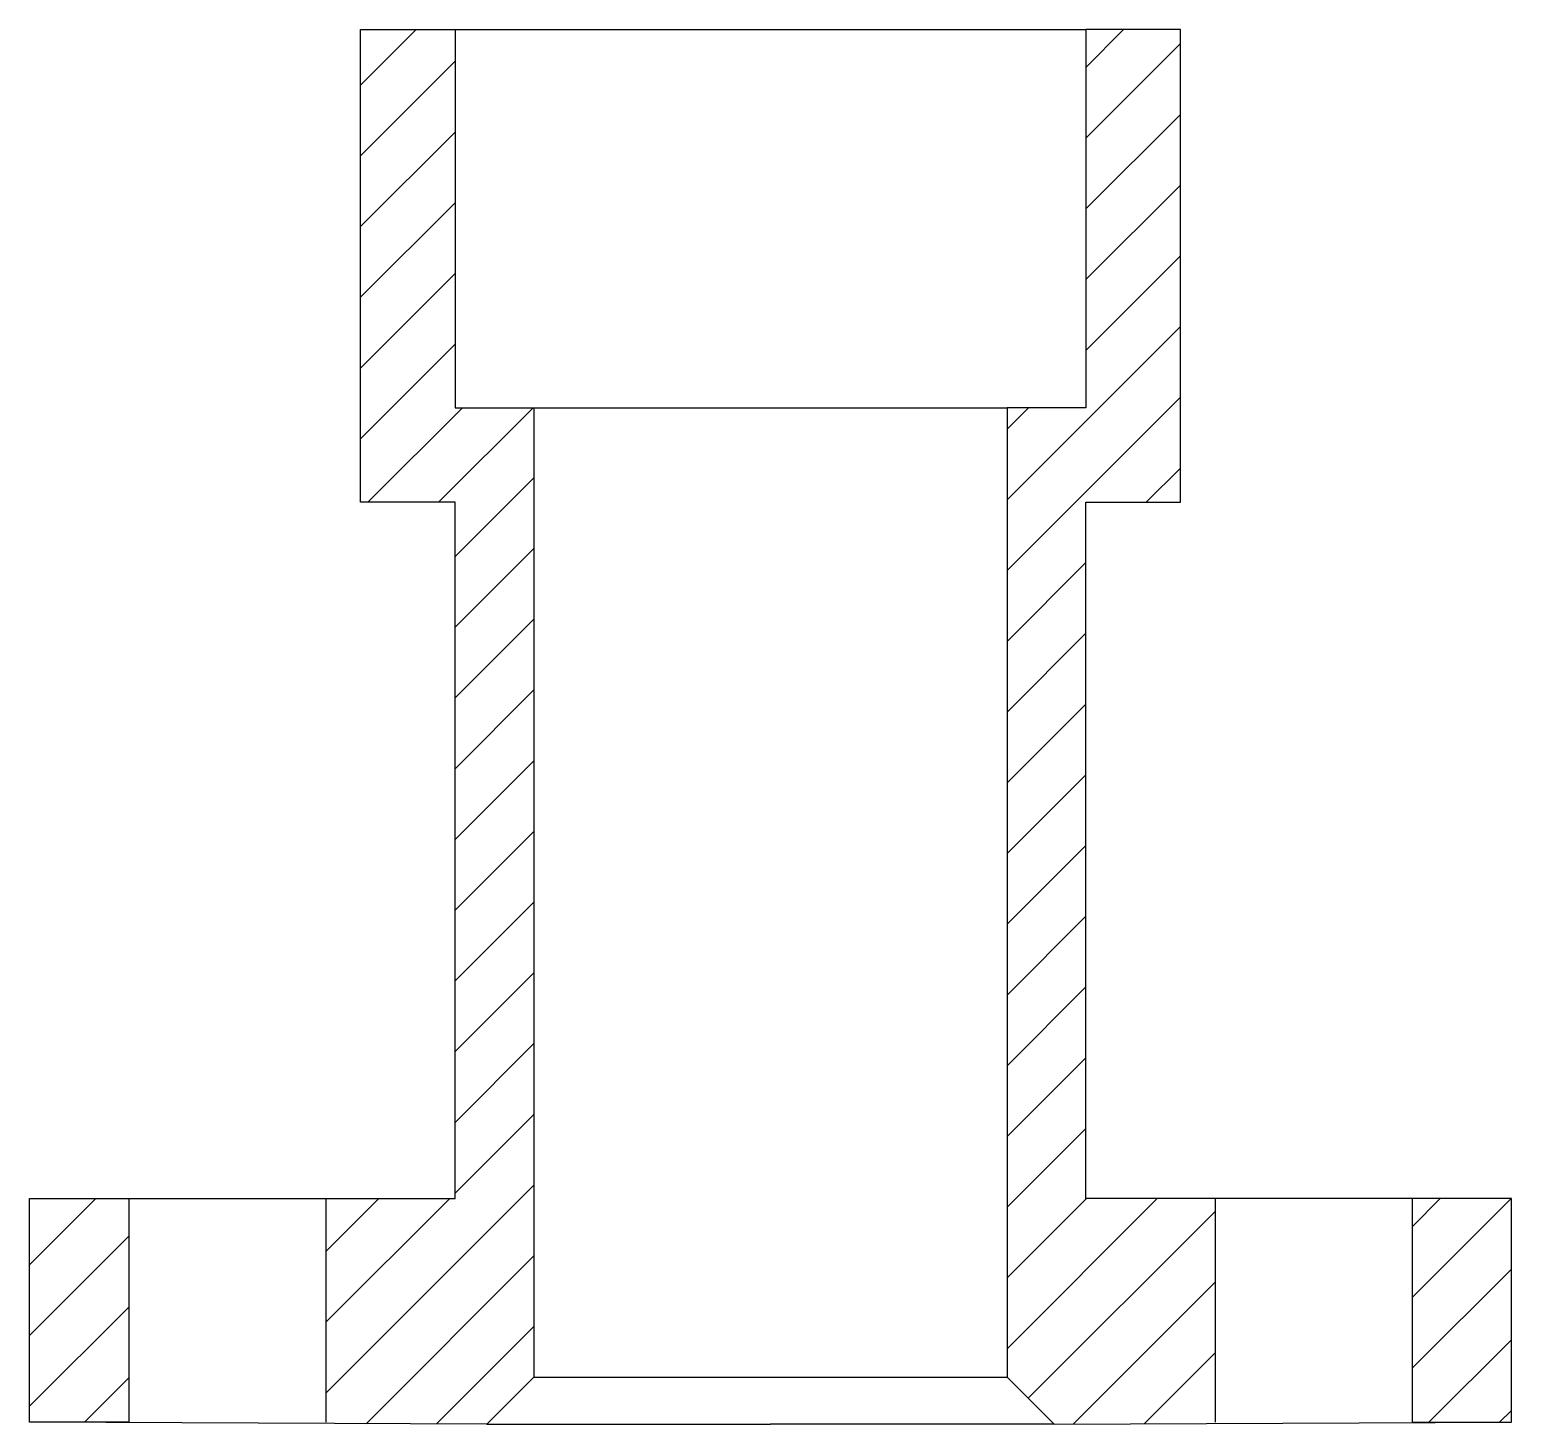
# Model space of a CAD drawing. Header units: millimetres. Extents: x 10 to 104, y -0.1 to 88.4.
import ezdxf

# ---------------------------------------------------------------- set-up
doc = ezdxf.new("R2010")
doc.units = ezdxf.units.MM

msp = doc.modelspace()

# ---------------------------------------------------------------- hatches: boundary and pattern name
h = msp.add_hatch()
h.set_pattern_fill('ANSI31', color=256)
h.paths.add_polyline_path([(42.019, 64.422), (37.019, 64.422), (37.019, 88.422), (31.019, 88.422), (31.019, 58.422), (37.019, 58.422), (37.019, 14.222), (28.819, 14.222), (28.819, -0.056), (39.031, -0.098), (42.019, 2.89)])
h.paths.add_polyline_path([(16.319, 14.222), (10.019, 14.222), (10.019, 0.022), (16.319, 0.022)])
h.paths.add_polyline_path([(85.244, 14.222), (77.044, 14.222), (77.044, 58.422), (83.044, 58.422), (83.044, 88.422), (77.044, 88.422), (77.044, 64.422), (72.044, 64.422), (72.044, 2.89), (75.031, -0.098), (85.244, -0.056)])
h.paths.add_polyline_path([(104.044, 14.222), (97.744, 14.222), (97.744, 0.022), (104.044, 0.022)])

# ---------------------------------------------------------------- linework, layer by layer
for p, q in [((37.019, 88.422), (77.044, 88.422)), ((42.019, 64.422), (72.044, 64.422)), ((10.019, 14.222), (16.319, 14.222)), ((10.019, 14.222), (10.019, 14.222)), ((10.019, 14.222), (16.319, 14.222)), ((16.319, 14.222), (16.319, 0.022)), ((16.319, 14.222), (28.819, 14.222)), ((28.819, 14.222), (28.819, 0.022)), ((97.744, 14.222), (85.244, 14.222)), ((85.244, 14.222), (85.244, 0.022)), ((104.044, 14.222), (97.744, 14.222)), ((104.044, 14.222), (97.744, 14.222)), ((97.744, 14.222), (97.744, 0.022)), ((104.044, 14.222), (104.044, 14.222)), ((42.019, 2.89), (39.019, -0.11)), ((42.019, 2.89), (42.019, 2.89)), ((42.019, 2.89), (72.044, 2.89)), ((72.044, 2.89), (72.044, 2.89)), ((72.044, 2.89), (75.044, -0.11)), ((16.319, 0.022), (10.019, 0.022)), ((97.744, 0.022), (104.044, 0.022)), ((39.019, -0.11), (39.019, -0.11)), ((39.031, -0.098), (57.031, -0.098)), ((75.031, -0.098), (57.031, -0.098)), ((75.044, -0.11), (75.044, -0.11))]:
    msp.add_line(p, q)
for points in [[(10.019, 0.022), (10.019, 14.222), (37.019, 14.222), (37.019, 58.422), (31.019, 58.422), (31.019, 88.422), (37.019, 88.422), (37.019, 64.422), (42.019, 64.422), (42.019, 2.89)], [(104.044, 0.022), (104.044, 14.222), (77.044, 14.222), (77.044, 58.422), (83.044, 58.422), (83.044, 88.422), (77.044, 88.422), (77.044, 64.422), (72.044, 64.422), (72.044, 2.89)], [(39.031, -0.098), (10.019, 0.022)], [(75.031, -0.098), (104.044, 0.022)]]:
    msp.add_lwpolyline(points)

doc.saveas('drawing.dxf')
